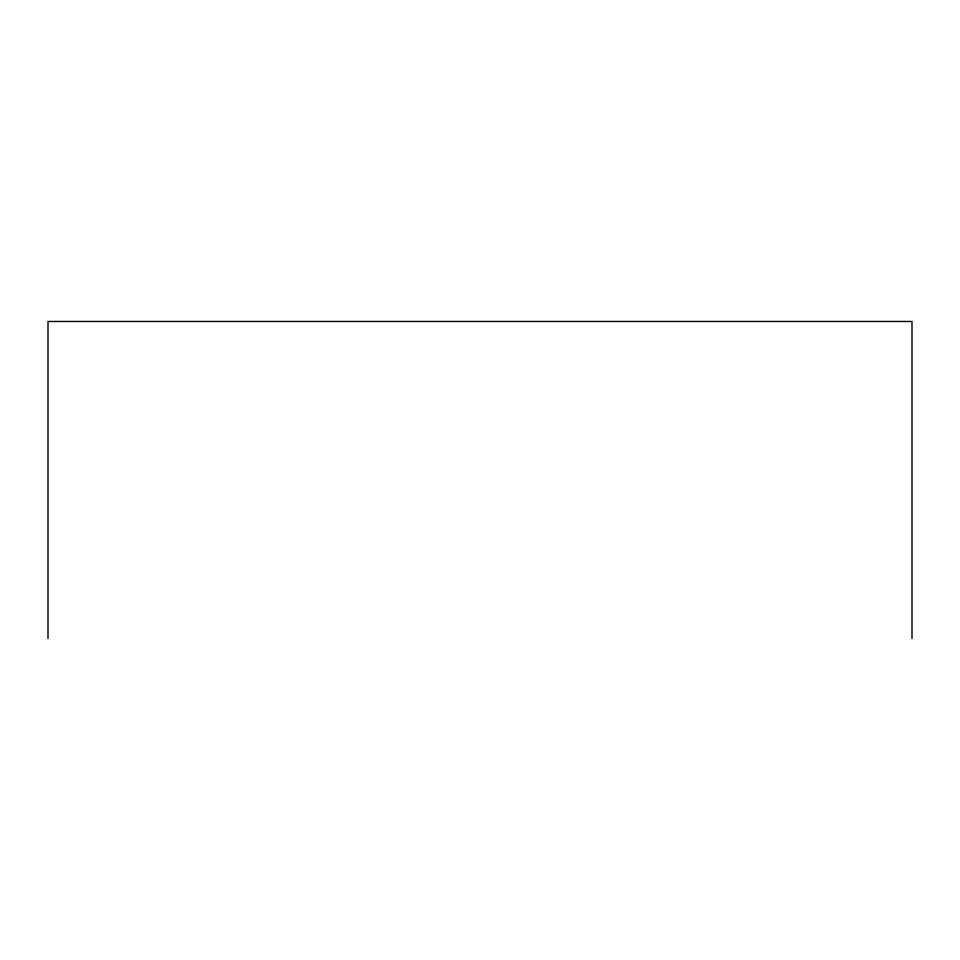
<?xml version="1.0" encoding="UTF-8"?>
<svg xmlns="http://www.w3.org/2000/svg" width="960" height="960" viewBox="0 0 960 960"><rect width="100%" height="100%" fill="white"/><g stroke="black" fill="none" stroke-linecap="round" stroke-linejoin="round"><path stroke-width="1.44" d="M912 638.52L912 321.48L48 321.48L48 638.52"/></g></svg>
